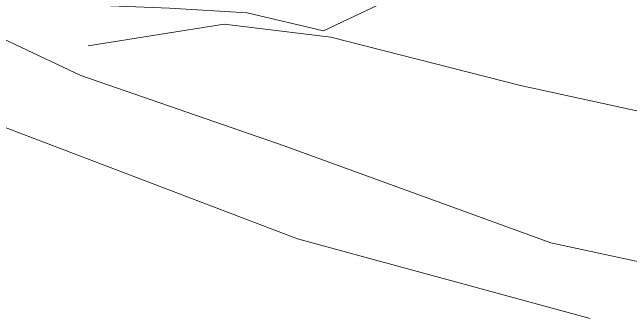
# Model space of a CAD drawing. Header units: metres. Extents: x 507606 to 508087, y 6966978 to 6967359.
# Drawn here: x 507904.9 to 507935.79, y 6967028.89 to 6967044.17 of the extents above; entities that cross this region are included whole.
import ezdxf

# ---------------------------------------------------------------- set-up
doc = ezdxf.new("R2010")
doc.units = ezdxf.units.M
doc.layers.add('D_UG_PIPES', color=142, linetype='EXIST_SWD', lineweight=0)
doc.styles.get("Standard").update_dxf_attribs({"font": 'ARIALN.TTF'})
doc.linetypes.add('EXIST_SWD', pattern='A,5,-2.5,5,-2,["SWD",Standard,S=2.5,R=0,X=0,Y=-1.25],-8,5,-2.5,5,-2.5', length=37.5)

# ---------------------------------------------------------------- blocks, each defined once
blk = doc.blocks.new('XE_SURVEY')
at = {"layer": 'D_UG_PIPES', "flags": 128}
for points in [[(507908.319, 6967041.023), (507901.156, 6967044.393), (507883.532, 6967052.311), (507865.913, 6967063.234), (507849.428, 6967075.402), (507831.886, 6967089.689), (507819.758, 6967102.605), (507806.403, 6967117.23), (507792.952, 6967131.789), (507779.254, 6967146.506), (507765.695, 6967161.128), (507752.359, 6967175.722), (507738.578, 6967190.613), (507734.186, 6967195.231)], [(507908.977, 6967044.532), (507912.758, 6967044.374), (507916.63, 6967044.14), (507920.454, 6967043.245), (507929.568, 6967047.574), (507941.865, 6967054.77), (507946.137, 6967060.204), (507950.606, 6967068.33), (507952.583, 6967076.867)], [(507946.708, 6967036.992), (507942.83, 6967037.796), (507930.283, 6967040.526), (507920.819, 6967042.928), (507915.477, 6967043.583), (507912.235, 6967043.066), (507908.698, 6967042.503)], [(507908.319, 6967041.023), (507918.478, 6967037.503), (507931.806, 6967032.674), (507937.762, 6967031.391)], [(507933.76, 6967028.886), (507919.141, 6967032.862), (507899.904, 6967040.191)]]:
    blk.add_lwpolyline(points, dxfattribs=at)

msp = doc.modelspace()

# ---------------------------------------------------------------- block references
msp.add_blockref('XE_SURVEY', (0, 0))

doc.saveas('drawing.dxf')
